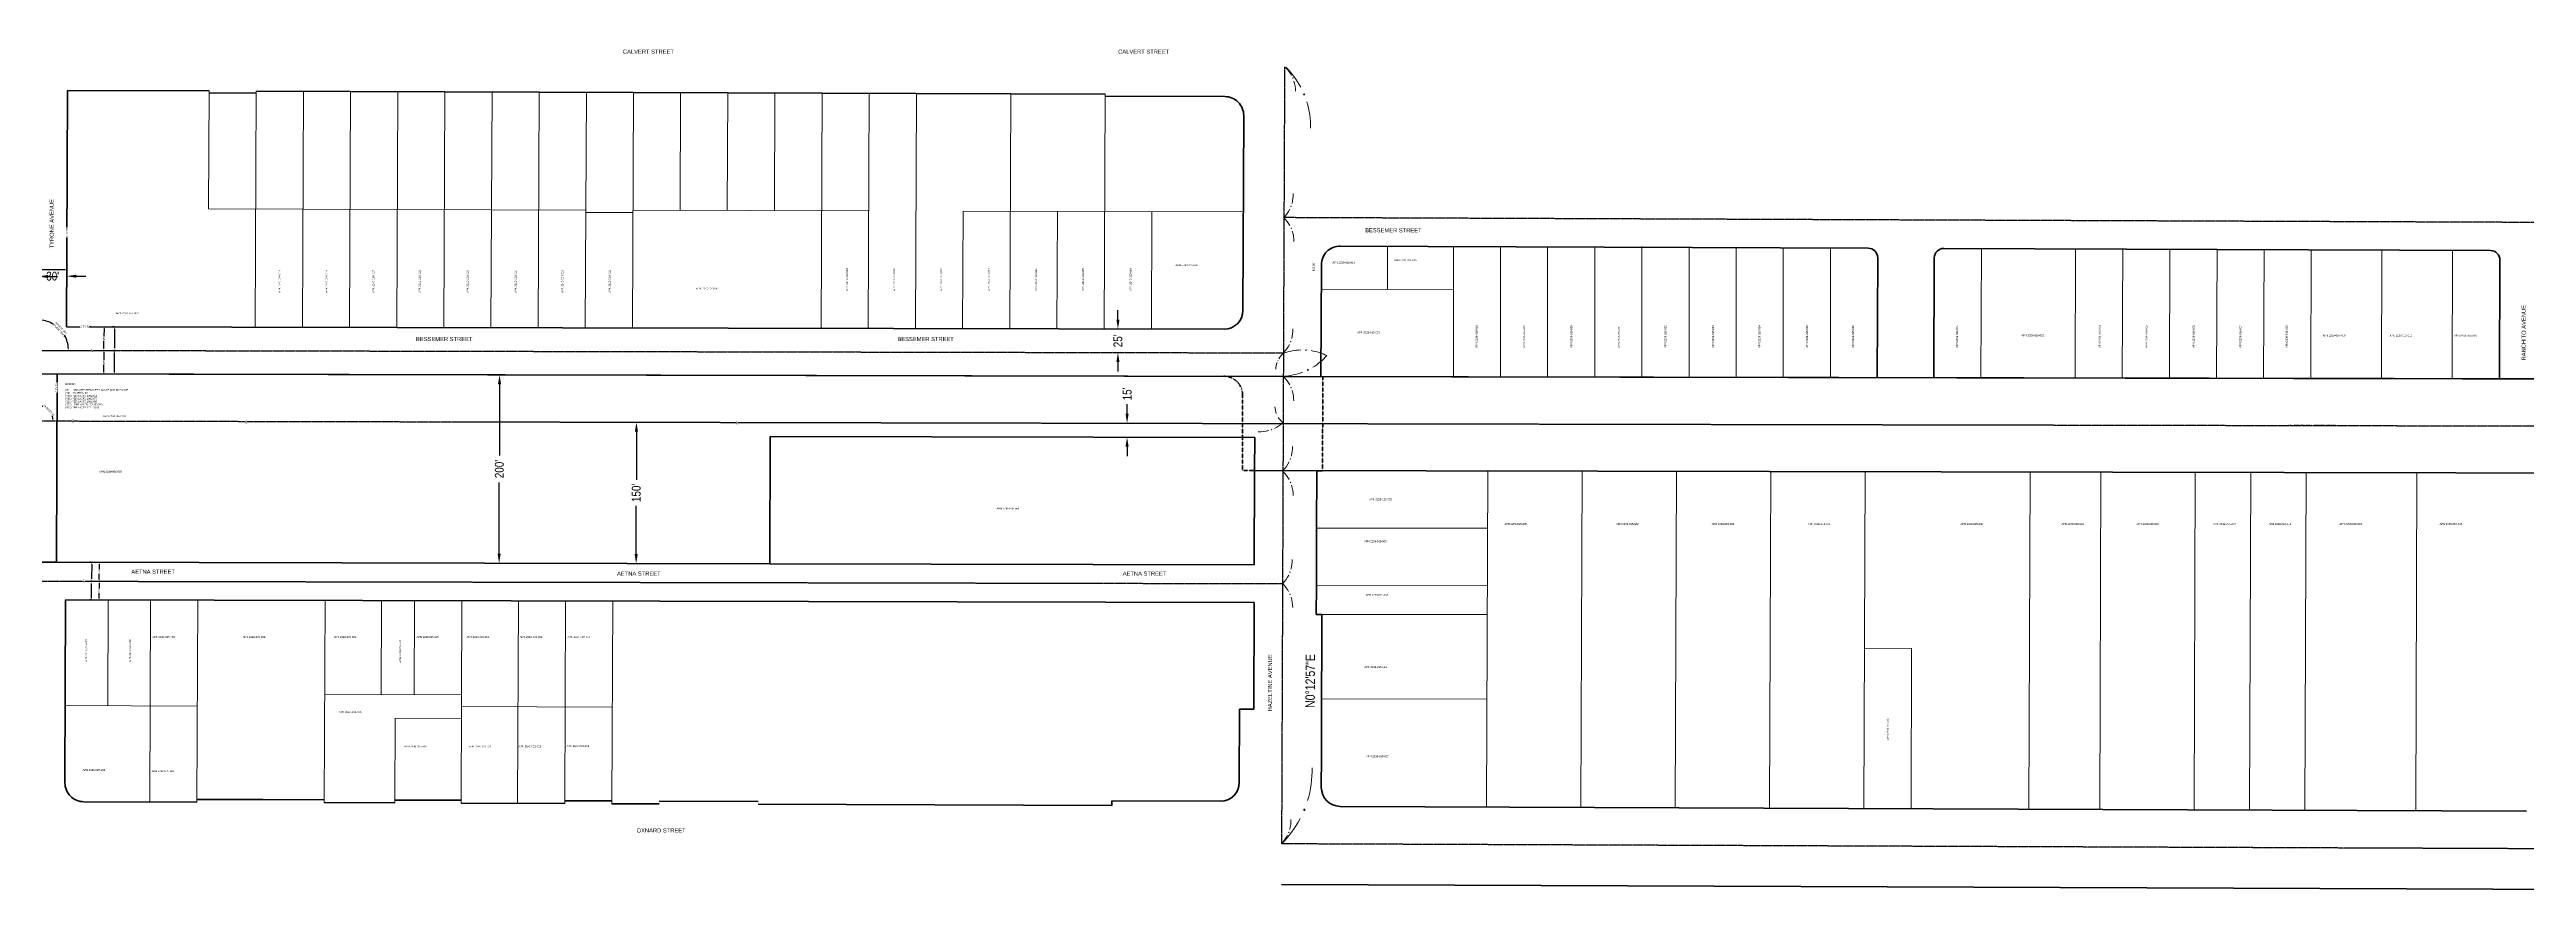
# Model space of a CAD drawing. Header units: feet. Extents: x 6396409 to 6445695, y 1882632 to 1891679.
# Drawn here: x 6427287 to 6429914, y 1887909 to 1888805 of the extents above; entities that cross this region are included whole.
import ezdxf
from ezdxf.enums import TextEntityAlignment as Align

# ---------------------------------------------------------------- set-up
doc = ezdxf.new("R2010")
doc.units = ezdxf.units.FT
doc.header["$MEASUREMENT"] = 0
doc.linetypes.add('CENTER2', pattern=[1.125, 0.75, -0.125, 0.125, -0.125])
doc.linetypes.add('DASHED2', pattern=[0.375, 0.25, -0.125])
for name, color, linetype, lineweight in [('R-ANNO-LABL', 2, 'Continuous', 30), ('R-PROP-PRCL', 4, 'Continuous', 18), ('R-Row-Authority', 30, 'Continuous', 140), ('R-Row-Ease', 5, 'DASHED2', 50), ('R-Row-Ldr', 3, 'Continuous', 5), ('R-Row-Misc-Txto', 171, 'Continuous', 5), ('R-Row-Scl', 1, 'CENTER2', 25), ('R-Row-Sname', 8, 'Continuous', 0), ('R-Row-Srow', 6, 'Continuous', 50)]:
    doc.layers.add(name, color=color, linetype=linetype, lineweight=lineweight)
doc.styles.add('CG-Symbol', font='arial.ttf', dxfattribs={"width": 0.8, "height": 0.09375})
doc.styles.add('G1_1 8_0', font='arial.ttf')
doc.styles.add('G4_7 32', font='arial.ttf', dxfattribs={"height": 0.219})
doc.styles.add('NCS1', font='arial.ttf', dxfattribs={"width": 0.8, "height": 0.09375})
doc.styles.add('NCS1-Anno', font='arial.ttf', dxfattribs={"width": 0.8, "height": 0.09375})
doc.dimstyles.new('Annotative (NCS1)', dxfattribs={"dimscale": 100, "dimtxt": 0.09375, "dimasz": 0.1, "dimexe": 0.1, "dimexo": 0.04, "dimgap": 0.05, "dimtad": 0, "dimdec": 3, "dimzin": 0, "dimdsep": 46, "dimtxsty": 'NCS1-Anno', "dimcen": 0.05, "dimaunit": 1, "dimadec": 3, "dimazin": 0, "dimtfac": 1, "dimtdec": 3, "dimtofl": 0, "dimtmove": 0, "dimatfit": 3, "dimfxl": 0.1, "dimtolj": 1, "dimtzin": 0, "dimarcsym": 0})

# ---------------------------------------------------------------- blocks, each defined once
blk = doc.blocks.new('*D2213')
at = {"layer": 'Defpoints', "color": 0, "transparency": 16777216}
for p in [(6427909.7, 1888409.1), (6428051.7, 1888408.9), (6428051.3, 1888258.9)]:
    blk.add_point(p, dxfattribs=at)
at = {"layer": 'R-Row-Ldr', "color": 0, "lineweight": -2, "transparency": 16777216}
for p, q in [((6427909.7, 1888399.1), (6427909.6, 1888348.1)), ((6427909.4, 1888269.1), (6427909.5, 1888320.2))]:
    blk.add_line(p, q, dxfattribs=at)
at = {"layer": 'R-Row-Ldr', "color": 0, "transparency": 16777216}
for points in [[(6427908, 1888399.1), (6427911.3, 1888399.1), (6427909.7, 1888409.1)], [(6427907.7, 1888269.2), (6427911.1, 1888269.1), (6427909.4, 1888259.1)]]:
    blk.add_solid(points, dxfattribs=at)
at = {"layer": 'R-Row-Ldr', "color": 0, "transparency": 16777216, "insert": (6427909.5, 1888334.1), "char_height": 9.38, "attachment_point": 5, "rotation": 89.881, "style": 'NCS1-Anno'}
blk.add_mtext("\\A1;150'", dxfattribs=at)
blk = doc.blocks.new('*D2214')
at = {"layer": 'Defpoints', "color": 0, "transparency": 16777216}
for p in [(6427764.5, 1888459.4), (6428051.8, 1888458.8), (6428051.3, 1888258.9)]:
    blk.add_point(p, dxfattribs=at)
at = {"layer": 'R-Row-Ldr', "color": 0, "lineweight": -2, "transparency": 16777216}
for p, q in [((6427764.4, 1888449.4), (6427764.3, 1888373.8)), ((6427764.1, 1888269.4), (6427764.2, 1888345.1))]:
    blk.add_line(p, q, dxfattribs=at)
at = {"layer": 'R-Row-Ldr', "color": 0, "transparency": 16777216}
for points in [[(6427762.8, 1888449.4), (6427766.1, 1888449.4), (6427764.5, 1888459.4)], [(6427762.4, 1888269.4), (6427765.7, 1888269.4), (6427764.1, 1888259.4)]]:
    blk.add_solid(points, dxfattribs=at)
at = {"layer": 'R-Row-Ldr', "color": 0, "transparency": 16777216, "insert": (6427764.3, 1888359.4), "char_height": 9.38, "attachment_point": 5, "rotation": 89.8838, "style": 'NCS1-Anno'}
blk.add_mtext("\\A1;200'", dxfattribs=at)
blk = doc.blocks.new('*D2215')
at = {"layer": 'Defpoints', "color": 0, "transparency": 16777216}
for p in [(6428455.9, 1888508), (6428420.4, 1888483), (6428455.8, 1888483)]:
    blk.add_point(p, dxfattribs=at)
at = {"layer": 'R-Row-Ldr', "color": 0, "lineweight": -2, "transparency": 16777216}
for p, q in [((6428420.4, 1888518), (6428420.4, 1888528)), ((6428420.4, 1888473), (6428420.4, 1888463))]:
    blk.add_line(p, q, dxfattribs=at)
at = {"layer": 'R-Row-Ldr', "color": 0, "transparency": 16777216}
for points in [[(6428418.8, 1888518), (6428422.1, 1888518), (6428420.4, 1888508)], [(6428418.8, 1888473), (6428422.1, 1888473), (6428420.4, 1888483)]]:
    blk.add_solid(points, dxfattribs=at)
at = {"layer": 'R-Row-Ldr', "color": 0, "transparency": 16777216, "insert": (6428420.4, 1888495.5), "char_height": 9.38, "attachment_point": 5, "rotation": 90, "style": 'NCS1-Anno'}
blk.add_mtext("\\A1;25'", dxfattribs=at)
blk = doc.blocks.new('_CrowsFoot-Start')
blk.add_circle((3.28, 2.59), 0.0638)
for centre, radius, start, end in [((8.35, -7.76), 11.54, 94.2373, 111.1072), ((8.43, -7.26), 11.12, 122.8036, 139.2683)]:
    blk.add_arc(centre, radius, start, end)
blk = doc.blocks.new('*D2216')
at = {"layer": 'Defpoints', "color": 0, "transparency": 16777216}
for p in [(6428430.1, 1888408.1), (6428565.5, 1888392.8), (6428565.6, 1888407.8)]:
    blk.add_point(p, dxfattribs=at)
at = {"layer": 'R-Row-Ldr', "color": 0, "lineweight": -2, "transparency": 16777216}
for p, q in [((6428430.2, 1888418.1), (6428430.2, 1888428.1)), ((6428430.1, 1888383.1), (6428430.1, 1888373.1))]:
    blk.add_line(p, q, dxfattribs=at)
at = {"layer": 'R-Row-Ldr', "color": 0, "transparency": 16777216}
for points in [[(6428428.5, 1888418.1), (6428431.8, 1888418.1), (6428430.1, 1888408.1)], [(6428428.4, 1888383.1), (6428431.8, 1888383.1), (6428430.1, 1888393.1)]]:
    blk.add_solid(points, dxfattribs=at)
at = {"layer": 'R-Row-Ldr', "color": 0, "transparency": 16777216, "insert": (6428430.2, 1888439.1), "char_height": 9.38, "attachment_point": 5, "rotation": 89.881, "style": 'NCS1-Anno'}
blk.add_mtext("\\A1;15'", dxfattribs=at)
blk = doc.blocks.new('*D2394')
at = {"layer": 'Defpoints', "color": 0, "transparency": 16777216}
for p in [(6427245.5, 1888550.4), (6427275.5, 1888563.8), (6427275.5, 1888550.3)]:
    blk.add_point(p, dxfattribs=at)
at = {"layer": 'R-Row-Ldr', "color": 0, "lineweight": -2, "transparency": 16777216}
for p, q in [((6427235.5, 1888564), (6427225.5, 1888564)), ((6427285.5, 1888563.8), (6427295.5, 1888563.8))]:
    blk.add_line(p, q, dxfattribs=at)
at = {"layer": 'R-Row-Ldr', "color": 0, "transparency": 16777216}
for points in [[(6427235.5, 1888565.7), (6427235.5, 1888562.3), (6427245.5, 1888564)], [(6427285.5, 1888565.5), (6427285.5, 1888562.1), (6427275.5, 1888563.8)]]:
    blk.add_solid(points, dxfattribs=at)
at = {"layer": 'R-Row-Ldr', "color": 0, "transparency": 16777216, "insert": (6427260.5, 1888563.9), "char_height": 9.38, "attachment_point": 5, "rotation": 359.7784, "style": 'NCS1-Anno'}
blk.add_mtext("\\A1;30'", dxfattribs=at)
blk = doc.blocks.new('*D2395')
at = {"layer": 'Defpoints', "color": 0, "transparency": 16777216}
for p in [(6427275.5, 1888549.8), (6427305.5, 1888564.1), (6427305.5, 1888549.7)]:
    blk.add_point(p, dxfattribs=at)
at = {"layer": 'R-Row-Ldr', "color": 0, "lineweight": -2, "transparency": 16777216}
for p, q in [((6427265.5, 1888564.1), (6427255.5, 1888564.2)), ((6427315.5, 1888564), (6427325.5, 1888564))]:
    blk.add_line(p, q, dxfattribs=at)
at = {"layer": 'R-Row-Ldr', "color": 0, "transparency": 16777216}
for points in [[(6427265.5, 1888565.8), (6427265.5, 1888562.5), (6427275.5, 1888564.1)], [(6427315.5, 1888565.7), (6427315.5, 1888562.4), (6427305.5, 1888564.1)]]:
    blk.add_solid(points, dxfattribs=at)
at = {"layer": 'R-Row-Ldr', "color": 0, "transparency": 16777216, "insert": (6427290.5, 1888564.1), "char_height": 9.38, "attachment_point": 5, "rotation": 359.881, "style": 'NCS1-Anno'}
blk.add_mtext("\\A1;30'", dxfattribs=at)
blk = doc.blocks.new('Centerline')
at = {"insert": (-0.03, 0.06), "char_height": 0.0938, "attachment_point": 1, "style": 'NCS1-Anno', "bg_fill": 3, "box_fill_scale": 1, "bg_fill_color": 256, "bg_fill_transparency": 0}
blk.add_mtext_dynamic_manual_height_columns('C', width=0.0938, gutter_width=0.469, heights=[0.132], dxfattribs=at)
at = {"insert": (0, 0), "char_height": 0.0938, "attachment_point": 1, "style": 'NCS1-Anno'}
blk.add_mtext_dynamic_manual_height_columns('L', width=0.0938, gutter_width=0.469, heights=[0], dxfattribs=at)
blk = doc.blocks.new('*D2414')
at = {"layer": 'Defpoints', "color": 0, "transparency": 16777216}
for p in [(6425955, 1888533.2), (6424633.3, 1888246), (6425921.8, 1888224.8), (6428595, 1888237.7), (6425952.8, 1887971.3)]:
    blk.add_point(p, dxfattribs=at)
at = {"layer": 'R-ANNO-LABL', "color": 0, "lineweight": -2, "transparency": 16777216}
for start, end in [(182.9814, 211.8258), (237.8359, 266.6802)]:
    blk.add_arc((6425953.9, 1888243.2), 37, start, end, dxfattribs=at)
at = {"layer": 'R-ANNO-LABL', "color": 0, "transparency": 16777216}
for points in [[(6425916.6, 1888241.3), (6425917.3, 1888241.3), (6425916.9, 1888243.3)], [(6425951.8, 1888206.7), (6425951.7, 1888206), (6425953.7, 1888206.3)]]:
    blk.add_solid(points, dxfattribs=at)
at = {"layer": 'R-ANNO-LABL', "color": 0, "transparency": 16777216, "insert": (6425927.7, 1888217.2), "char_height": 1.875, "width": 27.86, "attachment_point": 5, "rotation": 314.8308, "style": 'NCS1-Anno'}
blk.add_mtext('\\A1;89°54\'0" (M) \\P89%%D53\'50" (R16)', dxfattribs=at)
blk = doc.blocks.new('*D2416')
at = {"layer": 'Defpoints', "color": 0, "transparency": 16777216}
for p in [(6427276.4, 1888791.6), (6425954.6, 1888413.2), (6427283, 1888424.3), (6428595.6, 1888407.7), (6427274.3, 1888240.4)]:
    blk.add_point(p, dxfattribs=at)
at = {"layer": 'R-ANNO-LABL', "color": 0, "lineweight": -2, "transparency": 16777216}
for start, end in [(70.6909, 82.6101), (7.0492, 18.9685)]:
    blk.add_arc((6427274.9, 1888410.5), 16, start, end, dxfattribs=at)
at = {"layer": 'R-ANNO-LABL', "color": 0, "transparency": 16777216}
for points in [[(6427277, 1888426), (6427277, 1888426.7), (6427275, 1888426.5)], [(6427291.1, 1888412.4), (6427290.5, 1888412.4), (6427290.9, 1888410.4)]]:
    blk.add_solid(points, dxfattribs=at)
at = {"layer": 'R-ANNO-LABL', "color": 0, "transparency": 16777216, "insert": (6427286.3, 1888421.7), "char_height": 1.875, "width": 12.968, "attachment_point": 5, "rotation": 314.8297, "style": 'NCS1-Anno'}
blk.add_mtext('\\A1;89°53\'51"(M)', dxfattribs=at)
blk = doc.blocks.new('*D2431')
at = {"layer": 'Defpoints', "color": 0, "transparency": 16777216}
for p in [(6427305.3, 1888510.4), (6427305.3, 1888485.3), (6427344.9, 1888485.3)]:
    blk.add_point(p, dxfattribs=at)
at = {"layer": 'R-Row-Ldr', "color": 0, "lineweight": -2, "transparency": 16777216}
for p, q in [((6427345, 1888508.4), (6427344.9, 1888500.1)), ((6427344.9, 1888487.3), (6427344.9, 1888495.5))]:
    blk.add_line(p, q, dxfattribs=at)
at = {"layer": 'R-Row-Ldr', "color": 0, "transparency": 16777216}
for points in [[(6427344.6, 1888508.4), (6427345.3, 1888508.4), (6427345, 1888510.4)], [(6427344.6, 1888487.3), (6427345.2, 1888487.3), (6427344.9, 1888485.3)]]:
    blk.add_solid(points, dxfattribs=at)
at = {"layer": 'R-Row-Ldr', "color": 0, "transparency": 16777216, "insert": (6427344.9, 1888497.8), "char_height": 1.88, "attachment_point": 5, "rotation": 89.8838, "style": 'NCS1-Anno'}
blk.add_mtext("\\A1;25'", dxfattribs=at)
blk = doc.blocks.new('*D2432')
at = {"layer": 'Defpoints', "color": 0, "transparency": 16777216}
for p in [(6427295.2, 1888485.4), (6427344.9, 1888485.3), (6427295.1, 1888460.4)]:
    blk.add_point(p, dxfattribs=at)
at = {"layer": 'R-Row-Ldr', "color": 0, "lineweight": -2, "transparency": 16777216}
for p, q in [((6427344.9, 1888483.3), (6427344.9, 1888475)), ((6427344.9, 1888462.3), (6427344.9, 1888470.5))]:
    blk.add_line(p, q, dxfattribs=at)
at = {"layer": 'R-Row-Ldr', "color": 0, "transparency": 16777216}
for points in [[(6427344.5, 1888462.3), (6427345.2, 1888462.3), (6427344.9, 1888460.3)], [(6427344.6, 1888483.3), (6427345.2, 1888483.3), (6427344.9, 1888485.3)]]:
    blk.add_solid(points, dxfattribs=at)
at = {"layer": 'R-Row-Ldr', "color": 0, "transparency": 16777216, "insert": (6427344.9, 1888472.8), "char_height": 1.88, "attachment_point": 5, "rotation": 89.8838, "style": 'NCS1-Anno'}
blk.add_mtext("\\A1;25'", dxfattribs=at)
blk = doc.blocks.new('*D2433')
at = {"layer": 'Defpoints', "color": 0, "transparency": 16777216}
for p in [(6427304.3, 1888240.4), (6427339.8, 1888240.3), (6427304.2, 1888220.4)]:
    blk.add_point(p, dxfattribs=at)
at = {"layer": 'R-Row-Ldr', "color": 0, "lineweight": -2, "transparency": 16777216}
for p, q in [((6427339.7, 1888222.3), (6427339.8, 1888228)), ((6427339.8, 1888238.3), (6427339.8, 1888232.6))]:
    blk.add_line(p, q, dxfattribs=at)
at = {"layer": 'R-Row-Ldr', "color": 0, "transparency": 16777216}
for points in [[(6427339.4, 1888238.3), (6427340.1, 1888238.3), (6427339.8, 1888240.3)], [(6427339.4, 1888222.3), (6427340.1, 1888222.3), (6427339.7, 1888220.3)]]:
    blk.add_solid(points, dxfattribs=at)
at = {"layer": 'R-Row-Ldr', "color": 0, "transparency": 16777216, "insert": (6427339.8, 1888230.3), "char_height": 1.88, "attachment_point": 5, "rotation": 89.8808, "style": 'NCS1-Anno'}
blk.add_mtext("\\A1;20'", dxfattribs=at)
blk = doc.blocks.new('*D2434')
at = {"layer": 'Defpoints', "color": 0, "transparency": 16777216}
for p in [(6427294.4, 1888260.4), (6427294.3, 1888240.4), (6427339.8, 1888240.3)]:
    blk.add_point(p, dxfattribs=at)
at = {"layer": 'R-Row-Ldr', "color": 0, "lineweight": -2, "transparency": 16777216}
for p, q in [((6427339.8, 1888258.3), (6427339.8, 1888252.6)), ((6427339.8, 1888242.3), (6427339.8, 1888248))]:
    blk.add_line(p, q, dxfattribs=at)
at = {"layer": 'R-Row-Ldr', "color": 0, "transparency": 16777216}
for points in [[(6427339.5, 1888258.3), (6427340.2, 1888258.3), (6427339.8, 1888260.3)], [(6427339.5, 1888242.3), (6427340.1, 1888242.3), (6427339.8, 1888240.3)]]:
    blk.add_solid(points, dxfattribs=at)
at = {"layer": 'R-Row-Ldr', "color": 0, "transparency": 16777216, "insert": (6427339.8, 1888250.3), "char_height": 1.88, "attachment_point": 5, "rotation": 89.8808, "style": 'NCS1-Anno'}
blk.add_mtext("\\A1;20'", dxfattribs=at)
blk = doc.blocks.new('*D2437')
at = {"layer": 'Defpoints', "color": 0, "transparency": 16777216}
for p in [(6427276.4, 1888791.6), (6427291.3, 1888513.1), (6427275.2, 1888485.4), (6428595.9, 1888482.7), (6427274.3, 1888240.4)]:
    blk.add_point(p, dxfattribs=at)
at = {"layer": 'R-ANNO-LABL', "color": 0, "lineweight": -2, "transparency": 16777216}
for start, end in [(59.862, 86.205), (3.4567, 29.7997)]:
    blk.add_arc((6427275.2, 1888485.4), 32.1, start, end, dxfattribs=at)
at = {"layer": 'R-ANNO-LABL', "color": 0, "transparency": 16777216}
for points in [[(6427277.3, 1888517.1), (6427277.4, 1888517.7), (6427275.3, 1888517.5)], [(6427307.6, 1888487.3), (6427306.9, 1888487.3), (6427307.3, 1888485.3)]]:
    blk.add_solid(points, dxfattribs=at)
at = {"layer": 'R-ANNO-LABL', "color": 0, "transparency": 16777216, "insert": (6427298, 1888508), "char_height": 1.875, "attachment_point": 5, "rotation": 314.8309, "style": 'NCS1-Anno'}
blk.add_mtext('\\A1;89°53\'42" (M) \\P89%%D53\'46" (R20)', dxfattribs=at)
blk = doc.blocks.new('*D2482')
at = {"layer": 'Defpoints', "color": 0, "transparency": 16777216}
for p in [(6427245.6, 1888570.5), (6427305.6, 1888570.7), (6427305.6, 1888570.2)]:
    blk.add_point(p, dxfattribs=at)
at = {"layer": 'R-Row-Ldr', "color": 0, "lineweight": -2, "transparency": 16777216}
for p, q in [((6427245.6, 1888571.3), (6427245.6, 1888573)), ((6427247.6, 1888571), (6427273.3, 1888570.9)), ((6427303.6, 1888570.8), (6427277.8, 1888570.9)), ((6427305.6, 1888571), (6427305.6, 1888572.7))]:
    blk.add_line(p, q, dxfattribs=at)
at = {"layer": 'R-Row-Ldr', "color": 0, "transparency": 16777216}
for points in [[(6427247.6, 1888571.3), (6427247.6, 1888570.6), (6427245.6, 1888571)], [(6427303.6, 1888571.1), (6427303.6, 1888570.4), (6427305.6, 1888570.7)]]:
    blk.add_solid(points, dxfattribs=at)
at = {"layer": 'R-Row-Ldr', "color": 0, "transparency": 16777216, "insert": (6427275.6, 1888570.9), "char_height": 1.88, "attachment_point": 5, "rotation": 359.7825, "style": 'NCS1-Anno'}
blk.add_mtext("\\A1;60'", dxfattribs=at)
blk = doc.blocks.new('*D2484')
at = {"layer": 'Defpoints', "color": 0, "transparency": 16777216}
for p in [(6427356.4, 1888510.3), (6427355.9, 1888460.2), (6427356.3, 1888460.2)]:
    blk.add_point(p, dxfattribs=at)
at = {"layer": 'R-Row-Ldr', "color": 0, "lineweight": -2, "transparency": 16777216}
for p, q in [((6427355.6, 1888510.3), (6427354, 1888510.3)), ((6427356, 1888508.3), (6427355.9, 1888487.6)), ((6427355.9, 1888462.2), (6427355.9, 1888483)), ((6427355.5, 1888460.2), (6427353.9, 1888460.2))]:
    blk.add_line(p, q, dxfattribs=at)
at = {"layer": 'R-Row-Ldr', "color": 0, "transparency": 16777216}
for points in [[(6427355.7, 1888508.3), (6427356.3, 1888508.3), (6427356, 1888510.3)], [(6427355.6, 1888462.2), (6427356.2, 1888462.2), (6427355.9, 1888460.2)]]:
    blk.add_solid(points, dxfattribs=at)
at = {"layer": 'R-Row-Ldr', "color": 0, "transparency": 16777216, "insert": (6427355.9, 1888485.3), "char_height": 1.88, "attachment_point": 5, "rotation": 89.8838, "style": 'NCS1-Anno'}
blk.add_mtext("\\A1;50'", dxfattribs=at)
blk = doc.blocks.new('*D2485')
at = {"layer": 'Defpoints', "color": 0, "transparency": 16777216}
for p in [(6427332, 1888260.3), (6427331.8, 1888220.4), (6427331.9, 1888220.4)]:
    blk.add_point(p, dxfattribs=at)
at = {"layer": 'R-Row-Ldr', "color": 0, "lineweight": -2, "transparency": 16777216}
for p, q in [((6427331.2, 1888260.4), (6427329.9, 1888260.4)), ((6427331.9, 1888258.3), (6427331.8, 1888242.7)), ((6427331.8, 1888222.3), (6427331.8, 1888238)), ((6427331.1, 1888220.4), (6427329.8, 1888220.4))]:
    blk.add_line(p, q, dxfattribs=at)
at = {"layer": 'R-Row-Ldr', "color": 0, "transparency": 16777216}
for points in [[(6427331.5, 1888258.3), (6427332.2, 1888258.3), (6427331.9, 1888260.3)], [(6427331.5, 1888222.3), (6427332.1, 1888222.3), (6427331.8, 1888220.4)]]:
    blk.add_solid(points, dxfattribs=at)
at = {"layer": 'R-Row-Ldr', "color": 0, "transparency": 16777216, "insert": (6427331.8, 1888240.4), "char_height": 1.88, "attachment_point": 5, "rotation": 89.8808, "style": 'NCS1-Anno'}
blk.add_mtext("\\A1;40'", dxfattribs=at)

msp = doc.modelspace()

# ---------------------------------------------------------------- linework, layer by layer
at = {"layer": 'R-PROP-PRCL'}
for p, q in [((6427455.8597, 1888635.7404), (6427456.3582, 1888760.7289)), ((6427506.3828, 1888760.5444), (6427505.3676, 1888510.0199)), ((6427555.3764, 1888509.9144), (6427556.4075, 1888760.3599)), ((6427606.4322, 1888760.1753), (6427605.3853, 1888509.809)), ((6427655.3942, 1888509.7036), (6427656.4568, 1888759.9908)), ((6427706.4815, 1888759.8062), (6427705.4031, 1888509.5981)), ((6427755.412, 1888509.4927), (6427756.5061, 1888759.6217)), ((6427806.5308, 1888759.4372), (6427805.4209, 1888509.3873)), ((6427855.4298, 1888509.2818), (6427856.5555, 1888759.2526)), ((6427906.5811, 1888759.0681), (6427905.4347, 1888509.1764)), ((6427956.6058, 1888758.8835), (6427956.0243, 1888633.9035)), ((6428006.6304, 1888758.699), (6428006.0731, 1888633.7645)), ((6428056.6551, 1888758.5145), (6428056.0899, 1888633.6255)), ((6428105.5982, 1888508.7544), (6428106.6798, 1888758.3299)), ((6428156.7044, 1888758.1454), (6428155.6071, 1888508.649)), ((6428206.7291, 1888757.9608), (6428205.68, 1888508.5434)), ((6428305.7618, 1888508.3324), (6428306.7784, 1888757.5918)), ((6428406.8277, 1888757.2227), (6428405.8436, 1888508.1214)), ((6427455.8597, 1888635.7404), (6427855.9925, 1888634.2311)), ((6427855.9812, 1888631.7311), (6427905.9961, 1888631.5424)), ((6427906.0075, 1888634.0424), (6428156.1555, 1888633.3476)), ((6428256.2212, 1888633.0751), (6428255.6889, 1888508.4379)), ((6428256.2212, 1888633.0751), (6428406.3356, 1888632.6664)), ((6428355.7707, 1888508.2269), (6428356.2868, 1888632.8027)), ((6428406.3356, 1888632.6664), (6428553.4399, 1888632.2658)), ((6428456.3444, 1888632.5302), (6428455.8524, 1888508.0159)), ((6428706.2354, 1888595.8381), (6428706.2386, 1888550.1187)), ((6428776.2235, 1888595.584), (6428776.2331, 1888457.3699)), ((6428826.2133, 1888595.3899), (6428826.2229, 1888457.2726)), ((6428876.2031, 1888595.1957), (6428876.2127, 1888457.1753)), ((6428926.1929, 1888595.0015), (6428926.2025, 1888457.0781)), ((6428976.1826, 1888595.598), (6428976.1923, 1888456.9808)), ((6429026.1725, 1888594.6132), (6429026.1821, 1888456.8835)), ((6429076.1623, 1888594.419), (6429076.1719, 1888456.7863)), ((6429126.1521, 1888594.2248), (6429126.1617, 1888456.689)), ((6429176.1419, 1888594.0307), (6429176.1515, 1888456.5917)), ((6429336.3081, 1888593.3952), (6429335.7566, 1888456.2812)), ((6429436.277, 1888593.0077), (6429435.7263, 1888456.0867)), ((6429486.2614, 1888592.8139), (6429485.7111, 1888455.9894)), ((6429536.2459, 1888592.6201), (6429535.6959, 1888455.8922)), ((6429586.2303, 1888592.4263), (6429585.6808, 1888455.7949)), ((6429636.2148, 1888592.2325), (6429635.6656, 1888455.6977)), ((6429686.1992, 1888592.0387), (6429685.6505, 1888455.6004)), ((6429761.1759, 1888591.748), (6429760.6277, 1888455.4545)), ((6429836.1526, 1888591.4573), (6429835.605, 1888455.3087)), ((6428636.0714, 1888549.9914), (6428776.2266, 1888550.2458)), ((6428811.4405, 1888000.6674), (6428812.7847, 1888357.2986)), ((6428911.4931, 1888000.2731), (6428912.8381, 1888357.1039)), ((6429011.5456, 1887999.8788), (6429012.8914, 1888356.9092)), ((6429111.5982, 1887999.4845), (6429112.9447, 1888356.7145)), ((6429211.6493, 1887999.0902), (6429212.9965, 1888356.5199)), ((6429386.7427, 1887998.4001), (6429388.0913, 1888356.1792)), ((6429461.7822, 1887998.1044), (6429463.1313, 1888356.0332)), ((6429561.8347, 1887997.7101), (6429563.1847, 1888355.8385)), ((6429620.6147, 1887997.4784), (6429621.9651, 1888355.7241)), ((6429679.3965, 1887997.2467), (6429680.7473, 1888355.6098)), ((6429796.9583, 1887996.7834), (6429798.31, 1888355.381)), ((6428631.1746, 1888296.4516), (6428812.5511, 1888296.7682)), ((6428630.9444, 1888235.3679), (6428812.3263, 1888235.6845)), ((6427349.2539, 1888220.314), (6427348.8286, 1888108.1291)), ((6427394.2768, 1888220.2203), (6427393.4645, 1888005.9396)), ((6427444.3017, 1888220.1162), (6427443.4901, 1888005.7556)), ((6427579.3714, 1888219.8352), (6427578.5582, 1888005.2588)), ((6427639.4023, 1888219.7103), (6427639.0236, 1888119.7914)), ((6427674.4202, 1888219.6375), (6427674.0415, 1888119.721)), ((6427724.4461, 1888219.5334), (6427723.6332, 1888004.7253)), ((6427784.477, 1888219.4085), (6427783.6638, 1888004.5045)), ((6427834.5029, 1888219.3044), (6427833.6894, 1888004.3205)), ((6427884.5288, 1888219.2003), (6427883.7151, 1888004.1366)), ((6428636.8292, 1888204.8034), (6428812.2111, 1888205.1095)), ((6429212.29, 1888169.089), (6429262.3178, 1888168.8918)), ((6429261.677, 1887998.893), (6429262.3178, 1888168.8918)), ((6427578.9927, 1888119.911), (6427724.068, 1888119.6221)), ((6427303.8056, 1888108.3395), (6427443.876, 1888107.6851)), ((6427653.9447, 1888094.7822), (6427653.5976, 1888004.9829)), ((6427723.9768, 1888094.6453), (6427653.9447, 1888094.7822)), ((6427724.0207, 1888107.1392), (6427884.103, 1888106.6742)), ((6428636.4912, 1888115.1483), (6428811.8731, 1888115.4544))]:
    msp.add_line(p, q, dxfattribs=at)
at = {"layer": 'R-Row-Authority'}
for p, q in [((6427245.1418, 1888460.461), (6428595.8238, 1888457.7207)), ((6430203.7611, 1888454.5924), (6428595.7849, 1888457.721)), ((6428051.3475, 1888258.8534), (6428051.6284, 1888393.8512)), ((6428051.6284, 1888393.8512), (6428565.5372, 1888392.7836)), ((6428565.5372, 1888392.7836), (6428565.4053, 1888357.7799)), ((6427294.3829, 1888260.4282), (6427274.3829, 1888260.4699)), ((6427294.3829, 1888260.4282), (6428051.3475, 1888258.8534))]:
    msp.add_line(p, q, dxfattribs=at)
for points in [[(6425954.6879, 1888463.2074), (6428595.7588, 1888457.721), (6430203.7611, 1888454.5924, -0.000327249)], [(6428565.4053, 1888357.7799), (6430203.5665, 1888354.5925, -0.000327249)]]:
    msp.add_lwpolyline(points, format="xyb", dxfattribs=at)
at = {"layer": 'R-Row-Ease'}
for p, q in [((6428552.7067, 1888437.7733), (6428552.5373, 1888392.8309)), ((6428637.4053, 1888357.6398), (6428637.7817, 1888457.4995)), ((6428552.5373, 1888392.8309), (6428552.4053, 1888357.8111)), ((6428552.4053, 1888357.8111), (6428565.4053, 1888357.7841))]:
    msp.add_line(p, q, dxfattribs=at)
msp.add_arc((6428532.7069, 1888437.8487), 20, 359.7840311, 89.8837564, dxfattribs=at)
at = {"layer": 'R-Row-Scl'}
for p, q in [((6428597.18, 1888786.35), (6428596.49, 1888626.2717)), ((6428596.49, 1888626.2717), (6428593.95, 1887961.5)), ((6431237.3854, 1888616.0446), (6428596.49, 1888626.2717)), ((6427275.2168, 1888485.4001), (6428595.9414, 1888482.7101)), ((6427274.3066, 1888240.3901), (6428595.0055, 1888237.7599)), ((6432086.41, 1887947.79), (6428593.95, 1887961.5))]:
    msp.add_line(p, q, dxfattribs=at)
msp.add_lwpolyline([(6425954.584, 1888413.2075), (6428595.6549, 1888407.7211), (6430203.6638, 1888404.5924, -0.000327249)], format="xyb", dxfattribs=at)
at = {"layer": 'R-Row-Srow'}
for p, q in [((6427305.332, 1888510.4416), (6427306.2842, 1888761.2826)), ((6427306.2842, 1888761.2826), (6427456.3582, 1888760.7289)), ((6427456.3508, 1888758.729), (6427506.3755, 1888758.5444)), ((6427506.3828, 1888760.5444), (6428406.8277, 1888757.2227)), ((6428406.8203, 1888755.2227), (6428533.8998, 1888754.7539)), ((6428553.8259, 1888734.6787), (6428553.046, 1888527.7778)), ((6429216.321, 1888593.8604), (6428656.2454, 1888596.0319)), ((6429876.3299, 1888591.3015), (6429296.3204, 1888593.5503)), ((6428635.7293, 1888457.5211), (6428636.168, 1888576.106)), ((6429226.2822, 1888583.8203), (6429225.77, 1888456.4952)), ((6429286.2817, 1888583.5906), (6429285.7726, 1888456.3785)), ((6429886.291, 1888581.261), (6429885.7798, 1888455.211)), ((6427305.332, 1888510.4416), (6428533.004, 1888507.8533)), ((6427294.3829, 1888260.4282), (6427295.1421, 1888460.4337)), ((6428565.4053, 1888357.7799), (6428565.0284, 1888257.7846)), ((6428631.4053, 1888357.6515), (6428631.1746, 1888296.4516)), ((6428631.4053, 1888357.6515), (6428637.4053, 1888357.6398)), ((6428631.1746, 1888296.4516), (6428630.9444, 1888235.3679)), ((6428051.3475, 1888258.8534), (6428565.0284, 1888257.7846)), ((6428630.9444, 1888235.3679), (6428630.8292, 1888204.8261)), ((6427303.4941, 1888026.273), (6427304.231, 1888220.4077)), ((6427304.231, 1888220.4077), (6428564.8776, 1888217.7849)), ((6428564.8776, 1888217.7849), (6428564.4508, 1888104.5557)), ((6428630.8292, 1888204.8261), (6428636.8292, 1888204.8034)), ((6428636.8292, 1888204.8034), (6428636.7141, 1888174.2616)), ((6428636.7141, 1888174.2616), (6428636.4912, 1888115.1483)), ((6428549.4508, 1888104.5869), (6428549.1572, 1888026.6876)), ((6428549.4508, 1888104.5869), (6428564.4508, 1888104.5557)), ((6428636.4912, 1888115.1483), (6428636.261, 1888054.0646)), ((6428636.261, 1888054.0646), (6428636.1377, 1888021.355)), ((6427323.4204, 1888006.1972), (6427443.4901, 1888005.7556)), ((6427443.5014, 1888008.7556), (6427513.537, 1888008.498)), ((6427513.537, 1888008.498), (6427578.5696, 1888008.2588)), ((6427578.5582, 1888005.2588), (6427653.5976, 1888004.9829)), ((6427653.6092, 1888007.9828), (6427723.6445, 1888007.7253)), ((6427723.6332, 1888004.7253), (6427833.6894, 1888004.3205)), ((6427833.7008, 1888007.3205), (6427883.7264, 1888007.1365)), ((6427883.7151, 1888004.1366), (6427933.7407, 1888003.9526)), ((6427933.752, 1888006.9526), (6428038.804, 1888006.5662)), ((6428038.7927, 1888003.5662), (6428414.0639, 1888002.1861)), ((6428414.0827, 1888007.1861), (6428414.0639, 1888002.1861)), ((6428414.0827, 1888007.1861), (6428529.0838, 1888006.7631)), ((6428656.0587, 1888001.2798), (6429914.4441, 1887996.3204)), ((6431064.2961, 1887908.8021), (6428593.7812, 1887918.5003))]:
    msp.add_line(p, q, dxfattribs=at)
for centre, radius, start, end in [((6428533.826, 1888734.754), 20, 359.7840311, 89.7886385), ((6428656.1679, 1888576.032), 20, 89.7778605, 179.7880261), ((6429216.2822, 1888583.8605), 10, 359.7695506, 89.7778605), ((6429296.2816, 1888583.5503), 10, 89.7778605, 179.7695506), ((6429876.2911, 1888581.3016), 10, 359.7676061, 89.7778605), ((6428533.0461, 1888527.8532), 20, 269.8792019, 359.7840311), ((6427323.4939, 1888026.197), 20, 179.7825024, 269.789284), ((6428529.1573, 1888026.763), 20, 269.789284, 359.7840311), ((6428656.1376, 1888021.2796), 20, 179.7840311, 269.7741943)]:
    msp.add_arc(centre, radius, start, end, dxfattribs=at)

# ---------------------------------------------------------------- block references
at = {"layer": 'R-Row-Misc-Txto'}
for p, xscale, yscale, zscale, rotation in [((6428598.5785, 1888785.9247), 8.325164290129196, 8.325164290129196, 8.325164290129196, 265.4991669030441), ((6428598.2316, 1888785.5974), 3.264717479436833, 3.264717479436833, 3.264717479436833, 266.1104473634376), ((6428606.366, 1888651.7552), 3.264717479436833, 3.264717479436833, 3.264717479436833, 222.1763346346215), ((6428596.5403, 1888626.1648), 3.264717479436833, 3.264717479436833, 3.264717479436833, 266.1104473634376), ((6428605.969, 1888508.1432), 3.264717479436833, 3.264717479436833, 3.264717479436833, 222.1763346346215), ((6428642.033, 1888479.8526), -5.469123791040029, 5.469123791040026, 5.469123791040026, 23.51937347555988), ((6428587.7605, 1888465.3012), 2.258217549313828, 2.258217549313828, 2.258217549313828, 37.91871238438059), ((6428642.033, 1888479.8526), 6.07437728508405, 6.07437728508405, 6.07437728508405, 178.9660957568838), ((6428596.3783, 1888457.0316), 3.264717479436833, 3.264717479436833, 3.264717479436833, 266.1104473634376), ((6428595.3258, 1888408.4298), 3.323993547171217, 3.323993547171217, 3.323993547171217, 173.3108391357269), ((6428586.9127, 1888425.3539), -2.258217549313827, 2.258217549313828, 2.258217549313828, 143.1203123843985), ((6428605.4656, 1888383.3556), 3.264717479436833, 3.264717479436833, 3.264717479436833, 222.1763346346215), ((6428595.7248, 1888356.468), 3.264717479436833, 3.264717479436833, 3.264717479436833, 266.1104473634376), ((6428605.1952, 1888263.3513), 3.264717479436833, 3.264717479436833, 3.264717479436833, 222.1763346346215), ((6428595.2236, 1888237.5283), 3.264717479436833, 3.264717479436833, 3.264717479436833, 266.1104473634376), ((6428594.3204, 1887961.6394), -10.35151597173531, 10.35151597173532, 10.35151597173532, 274.8479287670415), ((6428603.93, 1887987.1802), 3.264717479436833, 3.264717479436833, 3.264717479436833, 222.1763346346215)]:
    msp.add_blockref('_CrowsFoot-Start', p, dxfattribs=dict(at, xscale=xscale, yscale=yscale, zscale=zscale, rotation=rotation))

# ---------------------------------------------------------------- texts
at = {"layer": 'R-Row-Misc-Txto', "style": 'G1_1 8_0'}
for s, p in [('APN 2240-024-019', (6427532.095, 1888546.5245)), ('APN 2240-024-018', (6427581.9217, 1888546.5245)), ('APN 2240-024-017', (6427631.7023, 1888546.5245)), ('APN 2240-024-016', (6427680.8285, 1888546.5245)), ('APN 2240-024-015', (6427731.6915, 1888546.5245)), ('APN 2240-024-014', (6427782.5941, 1888546.5245)), ('APN 2240-024-013', (6427832.0617, 1888546.5245)), ('APN 2240-024-012', (6427882.2985, 1888546.5245)), ('APN 2240-023-028', (6428133.9379, 1888548.598)), ('APN 2240-023-009', (6428184.0991, 1888548.598)), ('APN 2240-023-010', (6428233.9153, 1888548.598)), ('APN 2240-023-011', (6428284.4557, 1888548.598)), ('APN 2240-023-014', (6428334.5947, 1888548.598)), ('APN 2240-023-015', (6428384.3768, 1888548.598)), ('APN 2240-023-019', (6428434.9046, 1888548.598)), ('APN 2240-025-001', (6427327.059, 1888154.8062)), ('APN 2240-025-002', (6427373.3988, 1888154.8243)), ('APN 2240-025-024', (6427660.1334, 1888153.8291))]:
    msp.add_text(s, height=2, rotation=90, dxfattribs=at).set_placement(p)
for s, p in [('APN 2240-023-046', (6428481.3687, 1888574.8128)), ('APN 2239-015-014', (6428647.9411, 1888577.5191)), ('APN 2239-015-015', (6428713.3142, 1888580.1504)), ('APN 2240-023-047', (6427973.1126, 1888550)), ('APN 2240-024-002', (6427357.4988, 1888523.8802)), ('APN 2239-015-033', (6428674.3075, 1888503.4377)), ('APN 2239-016-009', (6429698.4179, 1888500.0709)), ('APN 2239-016-012', (6429769.2546, 1888500.0709)), ('APN 2239-016-013', (6429837.7399, 1888499.8479)), ('APN 2240-008-908', (6427344.056, 1888414.5434)), ('APN 2239-025-900 & APN 2239-025-901', (6429661.0359, 1888404.7651)), ('APN 2240-008-903', (6427339.9991, 1888355.5537)), ('APN 2240-008-006', (6428291.8237, 1888316.5141)), ('APN 2239-015-032', (6428686.9982, 1888326.2242)), ('APN 2239-015-003', (6428681.4903, 1888281.63)), ('APN 2239-015-008', (6428830.3533, 1888300.0709)), ('APN 2239-016-015', (6429716.0718, 1888300.0709)), ('APN 2239-016-014', (6429822.3721, 1888300.0709)), ('APN 2239-015-004', (6428683.1772, 1888224.8215)), ('APN 2240-025-003', (6427396.1588, 1888180)), ('APN 2240-025-028', (6427492.1624, 1888180)), ('APN 2240-025-023', (6427588.6872, 1888180)), ('APN 2240-025-025', (6427676.307, 1888180)), ('APN 2240-025-012', (6427729.4251, 1888180)), ('APN 2240-025-013', (6427786.0026, 1888180)), ('APN 2240-025-014', (6427836.6667, 1888180)), ('APN 2239-015-031', (6428681.7279, 1888148.1844)), ('APN 2240-025-026', (6427594.1041, 1888100.4509)), ('APN 2240-025-019', (6427835.5744, 1888064.3464)), ('APN 2240-025-004', (6427322.2854, 1888038.8861)), ('APN 2240-025-029', (6427663.3093, 1888063.8364)), ('APN 2240-025-021', (6427732.0223, 1888063.841)), ('APN 2240-025-018', (6427784.6772, 1888064.025)), ('APN 2239-015-007', (6428683.6661, 1888053.353)), ('APN 2240-025-005', (6427395.5279, 1888037.6994))]:
    msp.add_text(s, height=2, dxfattribs=at).set_placement(p)
at = {"layer": 'R-Row-Misc-Txto', "linetype": 'Continuous', "lineweight": -3, "style": 'NCS1', "width": 0.8}
msp.add_text("825.00'", height=2, rotation=89.7806945, dxfattribs=at).set_placement((6428628.9899, 1888569.3639))
at = {"layer": 'R-Row-Misc-Txto', "style": 'G1_1 8_0'}
for s, p in [('APN 2239-015-018', (6428801.8301, 1888500)), ('APN 2239-015-019', (6428852.3463, 1888500)), ('APN 2239-015-020', (6428902.3869, 1888500)), ('APN 2239-015-021', (6428952.7422, 1888500)), ('APN 2239-015-022', (6429002.1135, 1888500)), ('APN 2239-015-023', (6429052.6265, 1888500)), ('APN 2239-015-024', (6429101.8123, 1888500)), ('APN 2239-015-025', (6429152.229, 1888500)), ('APN 2239-015-026', (6429201.1543, 1888500)), ('APN 2239-016-004', (6429462.8522, 1888500)), ('APN 2239-016-005', (6429512.4753, 1888500)), ('APN 2239-016-006', (6429562.4099, 1888500)), ('APN 2239-016-007', (6429611.9948, 1888500)), ('APN 2239-016-008', (6429661.1432, 1888499.8126))]:
    msp.add_text(s, height=2, rotation=90, dxfattribs=at).set_placement(p, align=Align.CENTER)
at = {"layer": 'R-Row-Misc-Txto', "style": 'G1_1 8_0', "oblique": 0}
for s, p in [('APN 2239-016-001', (6429311.4844, 1888500)), ('APN 2239-015-027', (6429238.0007, 1888083.8873))]:
    msp.add_text(s, height=2, rotation=90, dxfattribs=at).set_placement(p, align=Align.CENTER)
at = {"layer": 'R-Row-Misc-Txto', "style": 'G1_1 8_0'}
for s, p in [('APN 2239-016-022', (6429390.7726, 1888500.2618)), ('APN 2239-015-009', (6428960.7229, 1888300)), ('APN 2239-015-028', (6429062.243, 1888300)), ('APN 2239-015-011', (6429164.2246, 1888300)), ('APN 2239-016-019', (6429433.1048, 1888300)), ('APN 2239-016-018', (6429512.7057, 1888300)), ('APN 2239-016-017', (6429594.1576, 1888300))]:
    msp.add_text(s, height=2, dxfattribs=at).set_placement(p, align=Align.CENTER)
at = {"layer": 'R-Row-Misc-Txto', "style": 'G1_1 8_0', "oblique": 0}
for s, p in [('APN 2239-015-030', (6429326.0125, 1888300)), ('APN 2239-016-016', (6429652.9327, 1888300))]:
    msp.add_text(s, height=2, dxfattribs=at).set_placement(p, align=Align.CENTER)
at = {"layer": 'R-Row-Misc-Txto', "style": 'NCS1', "width": 0.8}
msp.add_text('N0°12\'57"E', height=10, rotation=89.7840311, dxfattribs=at).set_placement((6428629.2425, 1888105.7891))
at = {"layer": 'R-Row-Sname', "char_height": 4.38, "attachment_point": 1, "style": 'G4_7 32'}
for s, insert, width in [('CALVERT STREET', (6427895.353, 1888804.6716), 68.775057), ('CALVERT STREET', (6427895.353, 1888804.6716), 68.775057), ('CALVERT STREET', (6428420.6849, 1888804.6716), 68.775057), ('BESSEMER STREET', (6427675.8856, 1888499.5514), 67.957316), ('BESSEMER STREET', (6427675.8856, 1888499.5514), 67.957316), ('BESSEMER STREET', (6428186.519, 1888499.5514), 67.957316), ('AETNA STREET', (6427373.9173, 1888252.5655), 74.987699), ('AETNA STREET', (6427889.1008, 1888250.5986), 74.987699), ('AETNA STREET', (6427889.1008, 1888250.5986), 74.987699), ('AETNA STREET', (6428425.5138, 1888250.5986), 74.987699), ('OXNARD STREET', (6427909.8546, 1887977.9499), 76.037061), ('OXNARD STREET', (6427909.8546, 1887977.9499), 76.037061)]:
    msp.add_mtext(s, dxfattribs=dict(at, insert=insert, width=width))
for s, insert, width, rotation in [('TYRONE AVENUE', (6427287.2958, 1888593.6513), 56.049268, 90), ('TYRONE AVENUE', (6427287.2958, 1888593.6513), 56.049268, 90), ('BESSEMER STREET', (6428682.6592, 1888615.1338), 69.863005, 359.7854864), ('RANCHITO AVENUE', (6429909.3091, 1888474.6494), 69.863005, 90), ('HAZELTINE AVENUE', (6428579.5005, 1888102.1035), 69.863005, 90), ('HAZELTINE AVENUE', (6428579.5005, 1888102.1035), 69.863005, 90)]:
    msp.add_mtext(s, dxfattribs=dict(at, insert=insert, width=width, rotation=rotation))

# ---------------------------------------------------------------- dimensions: what is measured, and where the dimension line sits
at = {"layer": 'R-ANNO-LABL'}
for base, line1, line2, text, override, picture, middle in [((6427282.9705, 1888424.2917), ((6428595.5938, 1888407.7212), (6425954.584, 1888413.2075)), ((6427274.2693, 1888240.3902), (6427276.401, 1888791.5974)), '<>(M)', {"dimscale": 0, "dimpost": ''}, '*D2416', (6427286.2718, 1888421.7422)), ((6425921.8214, 1888224.8213), ((6424633.3222, 1888245.9646), (6428594.953, 1888237.7223)), ((6425954.99, 1888533.21), (6425952.8405, 1887971.2753)), '<> (M) \\P89%%D53\'50" (R16)', {"dimscale": 0}, '*D2414', (6425927.6674, 1888217.1582))]:
    dim = msp.add_angular_dim_2l(base=base, line1=line1, line2=line2, text=text, dimstyle='Annotative (NCS1)', override=override, dxfattribs=at)
    dim.commit()
    dim.dimension.update_dxf_attribs({"geometry": picture, "text_midpoint": middle})
at = {"layer": 'R-Row-Ldr'}
for base, p1, p2, angle, picture, middle in [((6427275.5202, 1888563.8486), (6427245.4833, 1888550.4192), (6427275.4679, 1888550.3032), 359.7784137, '*D2394', (6427260.528, 1888563.9066)), ((6427305.5109, 1888564.0506), (6427275.4811, 1888549.77), (6427305.4811, 1888549.7077), 359.880976, '*D2395', (6427290.5109, 1888564.0818))]:
    dim = msp.add_linear_dim(base=base, p1=p1, p2=p2, angle=angle, dimstyle='Annotative (NCS1)', override={"dimdec": 0, "dimpost": "'", "dimse1": 1, "dimse2": 1}, dxfattribs=at)
    dim.commit()
    dim.dimension.update_dxf_attribs({"geometry": picture, "text_midpoint": middle, "dimtype": 161})
for p1, p2, distance, override, picture, middle in [((6427245.5595, 1888570.4761), (6427305.559, 1888570.2483), 0.4989, {"dimdec": 0, "dimpost": "'"}, '*D2482', (6427275.5611, 1888570.8611)), ((6427305.332, 1888510.4416), (6427305.2811, 1888485.3391), 39.6314, {"dimdec": 0, "dimpost": "'", "dimse1": 1, "dimse2": 1}, '*D2431', (6427344.9378, 1888497.8099)), ((6427356.433, 1888510.3339), (6427356.3314, 1888460.2354), -0.4449, {"dimdec": 0, "dimpost": "'"}, '*D2484', (6427355.9373, 1888485.2856)), ((6427295.1418, 1888460.3596), (6427295.1925, 1888485.3595), -49.7265, {"dimdec": 0, "dimpost": "'", "dimse1": 1, "dimse2": 1}, '*D2432', (6427344.8935, 1888472.7587)), ((6428051.3475, 1888258.8534), (6428051.7532, 1888458.8246), 287.2929, {"dimdec": 0, "dimpost": "'", "dimse1": 1, "dimse2": 1, "dimsd1": 0}, '*D2214', (6427764.2581, 1888359.4218)), ((6428565.5372, 1888392.7836), (6428565.5684, 1888407.7836), 135.4275, {"dimdec": 0, "dimpost": "'", "dimse1": 1, "dimse2": 1}, '*D2216', (6428430.2057, 1888439.0761)), ((6428051.3475, 1888258.8534), (6428051.6591, 1888408.8511), 141.9718, {"dimdec": 0, "dimpost": "'", "dimse1": 1, "dimse2": 1, "dimsd1": 0}, '*D2213', (6427909.5318, 1888334.1472)), ((6427294.3829, 1888260.4282), (6427294.3412, 1888240.4283), 45.4462, {"dimdec": 0, "dimpost": "'", "dimse1": 1, "dimse2": 1}, '*D2434', (6427339.8081, 1888250.3337)), ((6427304.231, 1888220.4077), (6427304.2726, 1888240.4076), -35.5148, {"dimdec": 0, "dimpost": "'", "dimse1": 1, "dimse2": 1}, '*D2433', (6427339.7665, 1888230.3338))]:
    dim = msp.add_aligned_dim(p1=p1, p2=p2, distance=distance, dimstyle='Annotative (NCS1)', override=override, dxfattribs=at)
    dim.commit()
    dim.dimension.update_dxf_attribs({"geometry": picture, "text_midpoint": middle})
dim = msp.add_linear_dim(base=(6428420.4252, 1888483.0049), p1=(6428455.8524, 1888508.0159), p2=(6428455.8017, 1888483.0049), angle=90, dimstyle='Annotative (NCS1)', override={"dimdec": 0, "dimpost": "'", "dimse1": 1, "dimse2": 1, "dimsd1": 0, "dimsd2": 0}, dxfattribs=at)
dim.commit()
dim.dimension.update_dxf_attribs({"geometry": '*D2215', "text_midpoint": (6428420.4252, 1888495.5104)})

# ---------------------------------------------------------------- next in the draw order: block references
at = {"layer": 'R-ANNO-LABL', "xscale": 20, "yscale": 20, "zscale": 20}
for p in [(6427331.9048, 1888485.6416), (6427311.2389, 1888410.8842), (6427495.099, 1888409.8314), (6428015.7309, 1888408.821), (6427323.0674, 1888240.6121)]:
    msp.add_blockref('Centerline', p, dxfattribs=at)

# ---------------------------------------------------------------- next in the draw order: texts
at = {"layer": 'R-ANNO-LABL', "insert": (6427303.8275, 1888450.6174), "char_height": 1.875, "width": 57.392968, "attachment_point": 1, "style": 'NCS1-Anno'}
msp.add_mtext('LEGEND\\P\\P(M) ^IINDICATES MEASURED ANGLE AND DISTANCE\\P(R4)^IRS 188/36-46\\P(R19) ^IPER LACFB 19803/54\\P(R20) ^IPER LACFB 19803/57\\P(R21) ^IPER LACFB 19803/60\\P(R22)    PER LACFB 177-153/203\\P(R23)^IPER LACFB 177-153/35', dxfattribs=at)

# ---------------------------------------------------------------- next in the draw order: dimensions: what is measured, and where the dimension line sits
at = {"layer": 'R-ANNO-LABL'}
dim = msp.add_angular_dim_2l(base=(6427291.3436, 1888513.1235), line1=((6427274.2693, 1888240.3902), (6427276.401, 1888791.5974)), line2=((6427275.2168, 1888485.4001), (6428595.9414, 1888482.7101)), text='<> (M) \\P89%%D53\'46" (R20)', dimstyle='Annotative (NCS1)', override={"dimscale": 0}, dxfattribs=at)
dim.commit()
dim.dimension.update_dxf_attribs({"geometry": '*D2437', "text_midpoint": (6427297.9625, 1888508.0119)})
at = {"layer": 'R-Row-Ldr'}
dim = msp.add_aligned_dim(p1=(6427332.0039, 1888260.35), p2=(6427331.9207, 1888220.3501), distance=-0.136, dimstyle='Annotative (NCS1)', override={"dimdec": 0, "dimpost": "'"}, dxfattribs=at)
dim.commit()
dim.dimension.update_dxf_attribs({"geometry": '*D2485', "text_midpoint": (6427331.8263, 1888240.3503)})

# ---------------------------------------------------------------- next in the draw order: texts
at = {"layer": 'R-ANNO-LABL', "char_height": 2, "attachment_point": 1, "rotation": 90, "style": 'CG-Symbol', "bg_fill": 3, "box_fill_scale": 1, "bg_fill_color": 256, "bg_fill_transparency": 0}
for insert, width in [((6427304.5505, 1888605.4549), 10.679031), ((6427293.7307, 1888440.5406), 11.389742)]:
    msp.add_mtext('CITY R/W', dxfattribs=dict(at, insert=insert, width=width))
at = {"layer": 'R-ANNO-LABL', "insert": (6427319.545, 1888511.543), "char_height": 2, "width": 9.997668, "attachment_point": 1, "style": 'CG-Symbol', "bg_fill": 3, "box_fill_scale": 1, "bg_fill_color": 256, "bg_fill_transparency": 0}
msp.add_mtext('CITY R/W', dxfattribs=at)

doc.saveas('drawing.dxf')
